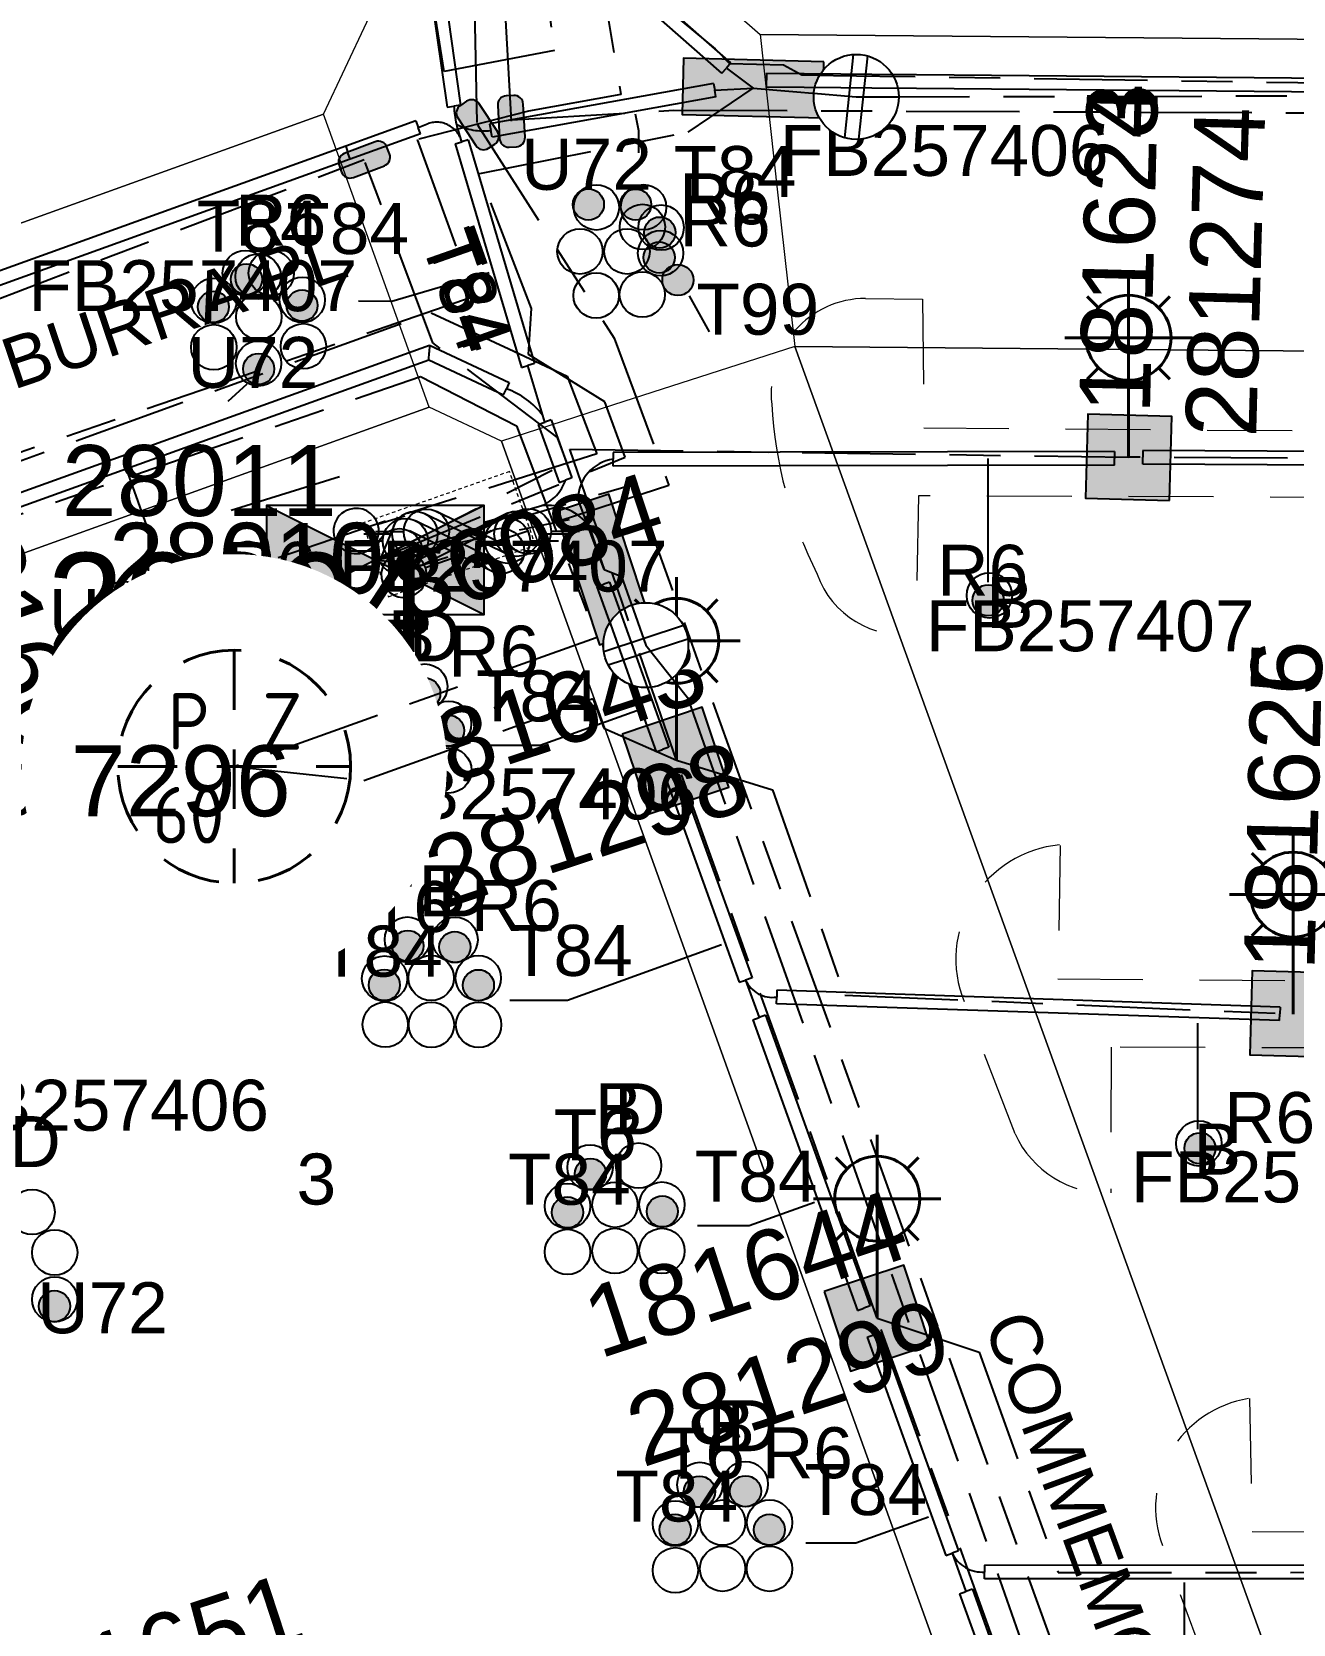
# Model space of a CAD drawing. Header units: metres. Extents: x 300268 to 302887, y 6172399 to 6173904.
# Drawn here: x 301301.6 to 301346.1, y 6173227.4 to 6173283.6 of the extents above; entities that cross this region are included whole.
import ezdxf
from ezdxf.enums import TextEntityAlignment as Align

# ---------------------------------------------------------------- set-up
doc = ezdxf.new("R2010")
doc.units = ezdxf.units.M
for name, pattern in [('Cable Exist UG', [8.2, 4, -1.2, 1.8, -1.2]), ('Dash', [5, 3, -2]), ('HIDDEN', [0.375, 0.25, -0.125]), ('HIDDEN2', [0.1875, 0.125, -0.0625])]:
    doc.linetypes.add(name, pattern=pattern)
doc.layers.get('0').update_dxf_attribs({"color": 6})
for name, color, linetype, lineweight in [('Cadastre Buildings_SP_EXT', 9, 'Continuous', 5), ('Cadastre Developer_SP_EXT', 9, 'Continuous', 5), ('Cadastre Land Parcels_SP_EXT', 9, 'Continuous', 5), ('Cadastre Other Property_SP_EXT', 9, 'HIDDEN', 5), ('Cadastre Roads_SP_EXT', 9, 'Continuous', 5)]:
    doc.layers.add(name, color=color, linetype=linetype, lineweight=lineweight)
for name, color, linetype in [('Duct_SP_EXT', 7, 'Continuous'), ('Equip_HV_EXT', 7, 'Continuous'), ('Equip_LV_EXT', 7, 'Continuous'), ('Equip_SL_EXT', 7, 'Continuous'), ('Equip_SP_SL_EXT', 7, 'Continuous'), ('Mains_HV_EXT', 7, 'Continuous'), ('Mains_LV_EXT', 7, 'Continuous'), ('Mains_SL_EXT', 7, 'Continuous'), ('Sub_SP_EXT', 7, 'Continuous'), ('SupportsUG_SP_LV_EXT', 7, 'Continuous'), ('SupportsUG_SP_LV_SL_EXT', 7, 'Continuous'), ('Trench_SP_EXT', 7, 'Continuous')]:
    doc.layers.add(name, color=color, linetype=linetype)
doc.styles.add('COLUMN_LABEL', font='arial.ttf')
doc.styles.add('iecARIAL', font='arial.ttf', dxfattribs={"height": 2})
doc.styles.add('IESYMBOL1', font='isocp.shx')
doc.styles.add('POLE_LABEL', font='arial.ttf')
doc.styles.add('SLCP_LABEL', font='arial.ttf', dxfattribs={"height": 3.5})
doc.styles.get("Standard").update_dxf_attribs({"font": 'arial.ttf'})
doc.styles.add('SWITCH_LABEL', font='arial.ttf', dxfattribs={"height": 2.5})

# ---------------------------------------------------------------- blocks, each defined once
blk = doc.blocks.new('SUB_PADMOUNT_EXT')
for points in [[(0, 0), (-3.84, 1.92), (-3.84, -1.92)], [(0, 0), (3.84, 1.92), (3.84, -1.92)]]:
    blk.add_hatch(color=256).paths.add_polyline_path(points)
for p, q in [((3.84, 1.92), (-3.84, -1.92)), ((-3.84, 1.92), (3.84, -1.92))]:
    blk.add_line(p, q)
blk.add_lwpolyline([(-3.84, -1.92), (3.84, -1.92), (3.84, 1.92), (-3.84, 1.92)], close=True)
for tag, height, flags, p in [('ASSET_NUM', 3.5, 8, (2, 2)), ('STREET_CODE', 0.2, 9, (1.5, 0)), ('OPERATING_VOLTAGE', 0.2, 9, (1.5, -0.6)), ('CONSTRUCTED_VOLTAGE', 0.2, 9, (1.5, -0.2)), ('NO_PHASES', 0.2, 9, (1.5, -0.4)), ('ORIENTATION', 0.2, 9, (1.5, -0.8)), ('OWNED_BY', 0.2, 9, (1.5, -1)), ('OPERATED_BY', 0.2, 9, (1.5, -1.2)), ('SECONDARY_VOLTAGE', 0.2, 9, (1.5, -1.6)), ('MAINTAINED_BY', 0.2, 9, (1.5, -1.4)), ('STATE', 0.2, 9, (1.5, -1.8)), ('SUBSTATION_TYPE', 0.2, 9, (1.5, -2.2)), ('PARENT', 0.2, 9, (1.5, -2)), ('USAGE', 0.2, 9, (1.5, -2.4)), ('LEGEND', 0.2, 9, (1.5, -2.6)), ('LOCATION', 0.2, 9, (1.5, -2.8)), ('STREETNAME', 0.2, 9, (1.5, -3)), ('SUBURB', 0.2, 9, (1.5, -3.2)), ('NOTES', 0.2, 9, (1.5, -3.4)), ('Z', 0.2, 1, (1.5, -3.6))]:
    blk.add_attdef(tag, text='', height=height, dxfattribs=dict(flags=flags)).set_placement(p, align=Align.MIDDLE_LEFT)
blk = doc.blocks.new('COLUMN_EXT')
blk.add_hatch(color=256).paths.add_polyline_path([(-1.485, 1.485), (-1.485, -1.485), (1.485, -1.485), (1.485, 1.485)])
blk.add_lwpolyline([(-1.485, -1.485), (1.485, -1.485), (1.485, 1.485), (-1.485, 1.485)], close=True)
for tag, height, style, flags, p in [('ASSET_NUM', 2.5, 'COLUMN_LABEL', 8, (2, 2)), ('STRUCTURE_PLANT_NUMBER', 0.2, 'POLE_LABEL', 9, (1.813, 0.031)), ('STREET_CODE', 0.2, 'COLUMN_LABEL', 9, (1.813, -0.2))]:
    blk.add_attdef(tag, text='', height=height, dxfattribs=dict(style=style, flags=flags)).set_placement(p, align=Align.MIDDLE_LEFT)
at = {"flags": 9}
for tag, p in [('OWNED_BY', (1.813, -0.6)), ('COLUMN_TYPE', (1.813, -0.4)), ('STATE', (1.813, -0.8)), ('USAGE', (1.813, -1)), ('LEGEND', (1.813, -1.2)), ('STREETNAME', (1.813, -1.6)), ('LOCATION', (1.813, -1.4)), ('SUBURB', (1.813, -1.8)), ('NOTES', (1.813, -2))]:
    blk.add_attdef(tag, text='', height=0.2, dxfattribs=at).set_placement(p, align=Align.MIDDLE_LEFT)
at = {"flags": 1}
blk.add_attdef('Z', (1.813, -2.351), '', height=0.2, dxfattribs=at)
blk = doc.blocks.new('PILLAR_EXT')
blk.add_hatch(color=256).paths.add_polyline_path([(-2.475, 0.99), (-2.475, -0.99), (2.475, -0.99), (2.475, 0.99)])
blk.add_lwpolyline([(-2.475, -0.99), (2.475, -0.99), (2.475, 0.99), (-2.475, 0.99)], close=True)
at = {"style": 'iecARIAL', "flags": 8}
blk.add_attdef('ASSET_NUM', (1.5, 3.5), '', height=2.5, dxfattribs=at)
for tag, p, flags in [('OWNED_BY', (0, -0.2), 9), ('STATE', (0, -0.4), 9), ('SUPPORT_TYPE', (0, -0.6), 9), ('USAGE', (0, -0.8), 9), ('LEGEND', (0, -1), 9), ('LOCATION', (0, -1.2), 9), ('STREETNAME', (0, -1.8), 9), ('NOTES', (0, -1.4), 9), ('PARENT', (0, -1.6), 9), ('SUBURB', (0, -2), 1)]:
    blk.add_attdef(tag, p, '', height=0.2, dxfattribs=dict(flags=flags))
blk = doc.blocks.new('DUCT_EXT')
blk.add_circle((0, 0.8), 0.8)
at = {"flags": 1}
blk.add_attdef('Z', (0, 0), '', height=0.2, dxfattribs=at)
at = {"flags": 9}
for tag, p in [('DUCT_CODE', (0, 0)), ('XSECT_TYPE', (0, -0.2)), ('STATE', (0, -0.6)), ('FB_REFERENCE', (0, -0.4)), ('NOTES', (0, -0.8))]:
    blk.add_attdef(tag, text='', height=0.2, dxfattribs=at).set_placement(p, align=Align.MIDDLE_LEFT)
blk = doc.blocks.new('SL_LANTERN_EXT')
at = {"lineweight": 40}
for p, q in [((0, 1.968), (0, 6.468)), ((-1.459, 5.676), (-1.061, 5.278)), ((1.458, 5.676), (1.06, 5.278)), ((-2.25, 4.218), (2.25, 4.218)), ((-1.459, 2.759), (-1.061, 3.157)), ((1.458, 2.759), (1.06, 3.157)), ((0, 0), (0, 2.721))]:
    blk.add_line(p, q, dxfattribs=at)
blk.add_circle((0, 4.218), 1.5, dxfattribs=at)
at = {"style": 'iecARIAL', "flags": 8}
blk.add_attdef('ASSET_NUM', (1.5, 1.5), '', height=2.5, dxfattribs=at)
for tag, p, height, flags in [('CONSTRUCTED_VOLTAGE', (0.981, -0.653), 0.2, 9), ('CONTROL_TYPE', (0.981, -0.853), 0.2, 9), ('LANTERN_PURPOSE', (0.981, -1.053), 0.2, 9), ('LANTERN_TYPE', (0.981, -1.253), 0.2, 9), ('LNUMBER', (2.181, -3.253), 2.5, 8), ('OPERATING_VOLTAGE', (0.981, -1.653), 0.2, 9), ('ORIENTATION', (0.981, -1.853), 0.2, 9), ('NO_PHASES', (0.981, -1.453), 0.2, 9), ('OWNED_BY', (0.981, -2.053), 0.2, 9), ('STATE', (0.981, -2.253), 0.2, 9), ('CEXIST', (0.981, -2.653), 0.2, 9), ('CNEW', (0.981, -2.853), 0.2, 9), ('USAGE', (0.981, -2.453), 0.2, 9), ('CNUMBER', (0.981, -3.053), 0.2, 9), ('CREMOVE', (0.981, -3.253), 0.2, 9), ('CREPLACE', (0.981, -3.453), 0.2, 9), ('LKINGHEIGHT', (0.981, -3.653), 0.2, 9), ('LBRACKET', (0.981, -3.853), 0.2, 9), ('LBRACKETVOCAB', (0.981, -4.053), 0.2, 9), ('LCATEGORY', (0.981, -4.253), 0.2, 9), ('LCHARGE1', (0.981, -4.453), 0.2, 9), ('LCHARGE1PERCENT', (0.981, -4.653), 0.2, 9), ('LCHARGE2', (0.981, -4.853), 0.2, 9), ('LCHARGE2PERCENT', (0.981, -5.053), 0.2, 9), ('LCHARGE3', (0.981, -5.253), 0.2, 9), ('LCHARGE3PERCENT', (0.981, -5.453), 0.2, 9), ('LEXIST', (0.981, -5.653), 0.2, 9), ('LLAMP', (0.981, -5.853), 0.2, 9), ('LLAMPVOCAB', (0.981, -6.053), 0.2, 9), ('LMAST', (0.981, -6.253), 0.2, 9), ('LMASTVOCAB', (0.981, -6.453), 0.2, 9), ('LNEW', (0.981, -6.653), 0.2, 9), ('LANTNUMBER', (0.981, -6.853), 0.2, 9), ('LOUTREACH', (0.981, -7.253), 0.2, 9), ('LOUTREACHVOCAB', (0.981, -7.453), 0.2, 9), ('LRATECODE', (0.981, -7.653), 0.2, 9), ('LREMOVE', (0.981, -7.853), 0.2, 9), ('LREPLACE', (0.981, -8.053), 0.2, 9), ('LTYPE', (0.981, -8.253), 0.2, 9), ('LTYPEVOCAB', (0.981, -8.453), 0.2, 9), ('LEGEND', (0.981, -8.653), 0.2, 9), ('LOCATION', (0.981, -8.853), 0.2, 9), ('NOTES', (0.981, -9.053), 0.2, 9), ('STREETNAME', (0.981, -9.253), 0.2, 9), ('SUBURB', (0.981, -9.453), 0.2, 1)]:
    blk.add_attdef(tag, p, '', height=height, dxfattribs=dict(flags=flags))
blk = doc.blocks.new('HV_STJ_EXT')
h = blk.add_hatch(color=256)
edge = h.paths.add_edge_path()
edge.add_ellipse((-0.586, 0.131), major_axis=(0.226, 0.226), ratio=1, start_angle=45, end_angle=135)
edge.add_line((-0.906, 0.131), (-0.906, -0.131))
edge.add_ellipse((-0.586, -0.131), major_axis=(0.226, 0.226), ratio=1, start_angle=135, end_angle=225)
edge.add_line((-0.586, -0.451), (0.586, -0.451))
edge.add_ellipse((0.586, -0.131), major_axis=(-0.226, 0.226), ratio=1, start_angle=135, end_angle=225)
edge.add_line((0.906, -0.131), (0.906, 0.131))
edge.add_ellipse((0.586, 0.131), major_axis=(-0.226, 0.226), ratio=1, start_angle=225, end_angle=315)
edge.add_line((0.586, 0.451), (-0.586, 0.451))
blk.add_lwpolyline([(-0.906, 0.131), (-0.906, -0.131, 0.414214), (-0.586, -0.451), (0.586, -0.451, 0.414214), (0.906, -0.131), (0.906, 0.131, 0.414214), (0.586, 0.451), (-0.586, 0.451, 0.414214)], format="xyb", close=True)
for tag, flags, p in [('ORIENTATION', 9, (1.5, 0)), ('USAGE', 9, (1.5, -0.2)), ('LEGEND', 9, (1.5, -0.4)), ('NOTES', 9, (1.5, -0.6)), ('Z', 1, (1.5, -0.8))]:
    blk.add_attdef(tag, text='', height=0.2, dxfattribs=dict(flags=flags)).set_placement(p, align=Align.MIDDLE_LEFT)
blk = doc.blocks.new('LV_STJ_EXT')
h = blk.add_hatch(color=256)
edge = h.paths.add_edge_path()
edge.add_ellipse((-0.586, 0.131), major_axis=(0.226, 0.226), ratio=1, start_angle=45, end_angle=135)
edge.add_line((-0.906, 0.131), (-0.906, -0.131))
edge.add_ellipse((-0.586, -0.131), major_axis=(0.226, 0.226), ratio=1, start_angle=135, end_angle=225)
edge.add_line((-0.586, -0.451), (0.586, -0.451))
edge.add_ellipse((0.586, -0.131), major_axis=(-0.226, 0.226), ratio=1, start_angle=135, end_angle=225)
edge.add_line((0.906, -0.131), (0.906, 0.131))
edge.add_ellipse((0.586, 0.131), major_axis=(-0.226, 0.226), ratio=1, start_angle=225, end_angle=315)
edge.add_line((0.586, 0.451), (-0.586, 0.451))
blk.add_lwpolyline([(-0.906, 0.131), (-0.906, -0.131, 0.414214), (-0.586, -0.451), (0.586, -0.451, 0.414214), (0.906, -0.131), (0.906, 0.131, 0.414214), (0.586, 0.451), (-0.586, 0.451, 0.414214)], format="xyb", close=True)
at = {"flags": 1}
blk.add_attdef('Z', (0, 0), '', height=0.2, dxfattribs=at)
at = {"flags": 9}
for tag, p in [('ORIENTATION', (0, 0)), ('USAGE', (0, -0.2)), ('LEGEND', (0, -0.4)), ('NOTES', (0, -0.6))]:
    blk.add_attdef(tag, text='', height=0.2, dxfattribs=at).set_placement(p, align=Align.MIDDLE_LEFT)
blk = doc.blocks.new('LV_UG_LINKS_CLOSED_EXT')
blk.add_wipeout([(-1.056, 1.057), (-1.18, 0.916), (-1.286, 0.761), (-1.371, 0.594), (-1.435, 0.417), (-1.476, 0.234), (-1.493, 0.047), (-1.487, -0.14), (-1.458, -0.326), (-1.406, -0.506), (-1.331, -0.678), (-1.236, -0.839), (-1.121, -0.988), (-0.988, -1.12), (-0.84, -1.235), (-0.679, -1.331), (-0.506, -1.406), (-0.326, -1.458), (-0.141, -1.487), (0.047, -1.493), (0.233, -1.476), (0.416, -1.435), (0.593, -1.371), (0.76, -1.286), (0.915, -1.181), (1.056, -1.057), (1.18, -0.916), (1.286, -0.761), (1.371, -0.594), (1.435, -0.417), (1.476, -0.234), (1.493, -0.047), (1.487, 0.14), (1.458, 0.326), (1.406, 0.506), (1.331, 0.678), (1.236, 0.839), (1.121, 0.988), (0.988, 1.12), (0.84, 1.235), (0.679, 1.331), (0.506, 1.406), (0.326, 1.458), (0.141, 1.487), (-0.047, 1.493), (-0.233, 1.476), (-0.416, 1.435), (-0.593, 1.371), (-0.76, 1.286), (-0.915, 1.181)])
for p, q in [((-0.25, -1.479), (-0.25, 1.479)), ((0.25, -1.479), (0.25, 1.479))]:
    blk.add_line(p, q)
blk.add_circle((0, 0), 1.5)
at = {"flags": 9}
for tag, p in [('ACTUAL_STATUS', (0, 0)), ('OPERATING_VOLTAGE', (0, -0.6)), ('CONSTRUCTED_VOLTAGE', (0, -0.2)), ('NO_PHASES', (0, -0.4)), ('ORIENTATION', (0, -0.8)), ('STATE', (0, -1)), ('SWITCH_TYPE', (0, -1.2)), ('USAGE', (0, -1.4)), ('NOTES', (0, -1.6))]:
    blk.add_attdef(tag, text='', height=0.2, dxfattribs=at).set_placement(p, align=Align.MIDDLE_LEFT)
at = {"flags": 1}
blk.add_attdef('Z', (0, 0), '', height=0.2, dxfattribs=at)
blk = doc.blocks.new('LV_UG_DFUSE_CLOSED_EXT')
for points in [[(5.04, 0.726), (2.156, -0.717)], [(5.049, -0.707), (2.156, 0.717)], [(1, 0), (0, 0)], [(6.2, 0.013), (7.2, 0.013)]]:
    blk.add_lwpolyline(points)
for centre in [(1.8, 0), (5.4, 0.011)]:
    blk.add_circle(centre, 0.8)
at = {"flags": 9}
for tag, p in [('ACTUAL_STATUS', (0, 0)), ('OPERATING_VOLTAGE', (0, -0.6)), ('CONSTRUCTED_VOLTAGE', (0, -0.2)), ('NO_PHASES', (0, -0.4)), ('ORIENTATION', (0, -0.8)), ('STATE', (0, -1)), ('SWITCH_TYPE', (0, -1.2)), ('USAGE', (0, -1.4)), ('NOTES', (0, -1.6))]:
    blk.add_attdef(tag, text='', height=0.2, dxfattribs=at).set_placement(p, align=Align.MIDDLE_LEFT)
at = {"flags": 1}
blk.add_attdef('Z', (0, 0), '', height=0.2, dxfattribs=at)
blk = doc.blocks.new('SWG_HOLEC_SU_EXT')
blk.add_line((1.8, -2), (5.8, -2))
for points in [[(1.8, -0.8, 1), (1.8, 0.8, 1)], [(5.8, -0.8, 1), (5.8, 0.8, 1)]]:
    blk.add_lwpolyline(points, format="xyb", close=True)
for points in [[(1, 0), (0, 0)], [(6.6, 0), (7.6, 0)]]:
    blk.add_lwpolyline(points)
at = {"style": 'SWITCH_LABEL', "flags": 8}
blk.add_attdef('ASSET_NUM', text='', height=2.5, rotation=179.9544, dxfattribs=at).set_placement((-2.4, 0), align=Align.MIDDLE_LEFT)
at = {"flags": 1}
blk.add_attdef('Z', (0, 0), '', height=0.2, dxfattribs=at)
at = {"flags": 9}
for tag, p in [('ACTUAL_STATUS', (0, -0.4)), ('CONSTRUCTED_VOLTAGE', (0, -0.6)), ('OPERATING_VOLTAGE', (0, -1)), ('ORIENTATION', (0, -1.2)), ('NO_PHASES', (0, -0.8)), ('OWNED_BY', (0, -1.4)), ('PARENT', (0, -1.6)), ('STATE', (0, -1.8)), ('SWITCH_TYPE', (0, -2)), ('USAGE', (0, -2.2)), ('STREETNAME', (0, -2.6)), ('SUBURB', (0, -2.8)), ('LOCATION', (0, -2.4)), ('NOTES', (0, -3))]:
    blk.add_attdef(tag, text='', height=0.2, dxfattribs=at).set_placement(p, align=Align.MIDDLE_LEFT)
at = {"style": 'SWITCH_LABEL', "flags": 9}
blk.add_attdef('STREET_CODE', text='', height=0.2, dxfattribs=at).set_placement((0, -0.2), align=Align.MIDDLE_LEFT)
blk = doc.blocks.new('CABLE_LARGE_EXT')
h = blk.add_hatch(color=256)
edge = h.paths.add_edge_path()
edge.add_arc((0, 0.55), 0.55, 0, 360)
blk.add_circle((0, 0.55), 0.55)
at = {"flags": 1}
blk.add_attdef('Z', (0, 0), '', height=0.2, dxfattribs=at)
at = {"flags": 9}
for tag, p in [('COND_CODE', (0, 0)), ('XSECT_SIZE', (0, -0.6)), ('STATE', (0, -0.4)), ('FB_REFERENCE', (0, -0.2)), ('NOTES', (0, -0.8))]:
    blk.add_attdef(tag, text='', height=0.2, dxfattribs=at).set_placement(p, align=Align.MIDDLE_LEFT)
blk = doc.blocks.new('SLCP_ZELL_EXT')
blk.add_wipeout([(-0.236, 7.5), (-0.706, 7.47), (-1.174, 7.411), (-1.637, 7.323), (-2.093, 7.206), (-2.542, 7.06), (-2.98, 6.887), (-3.407, 6.686), (-3.82, 6.459), (-4.218, 6.206), (-4.599, 5.929), (-4.962, 5.629), (-5.306, 5.306), (-5.629, 4.962), (-5.929, 4.599), (-6.206, 4.218), (-6.459, 3.82), (-6.686, 3.407), (-6.887, 2.98), (-7.06, 2.542), (-7.206, 2.093), (-7.323, 1.637), (-7.411, 1.174), (-7.47, 0.706), (-7.5, 0.236), (-7.5, -0.236), (-7.47, -0.706), (-7.411, -1.174), (-7.323, -1.637), (-7.206, -2.093), (-7.06, -2.542), (-6.887, -2.98), (-6.686, -3.407), (-6.459, -3.82), (-6.206, -4.218), (-5.929, -4.599), (-5.629, -4.962), (-5.306, -5.306), (-4.962, -5.629), (-4.599, -5.929), (-4.218, -6.206), (-3.82, -6.459), (-3.407, -6.686), (-2.98, -6.887), (-2.542, -7.06), (-2.093, -7.206), (-1.637, -7.323), (-1.174, -7.411), (-0.706, -7.47), (-0.236, -7.5), (0.236, -7.5), (0.706, -7.47), (1.174, -7.411), (1.637, -7.323), (2.093, -7.206), (2.542, -7.06), (2.98, -6.887), (3.407, -6.686), (3.82, -6.459), (4.218, -6.206), (4.599, -5.929), (4.962, -5.629), (5.306, -5.306), (5.629, -4.962), (5.929, -4.599), (6.206, -4.218), (6.459, -3.82), (6.686, -3.407), (6.887, -2.98), (7.06, -2.542), (7.206, -2.093), (7.323, -1.637), (7.411, -1.174), (7.47, -0.706), (7.5, -0.236), (7.5, 0.236), (7.47, 0.706), (7.411, 1.174), (7.323, 1.637), (7.206, 2.093), (7.06, 2.542), (6.887, 2.98), (6.686, 3.407), (6.459, 3.82), (6.206, 4.218), (5.929, 4.599), (5.629, 4.962), (5.306, 5.306), (4.962, 5.629), (4.599, 5.929), (4.218, 6.206), (3.82, 6.459), (3.407, 6.686), (2.98, 6.887), (2.542, 7.06), (2.093, 7.206), (1.637, 7.323), (1.174, 7.411), (0.706, 7.47), (0.236, 7.5)])
at = {"linetype": 'Dash', "lineweight": 40, "ltscale": 0.7}
for p, q in [((0, 4.109), (0, -4.109)), ((-4.109, 0), (4.109, 0))]:
    blk.add_line(p, q, dxfattribs=at)
blk.add_circle((0, 0), 4.109, dxfattribs=at)
at = {"lineweight": 40, "style": 'IESYMBOL1'}
for s, p in [('P', (-1.604, 0)), ('Z', (1.702, 0)), ('60', (-1.612, -3.312))]:
    blk.add_text(s, height=2, dxfattribs=at).set_placement(p, align=Align.BOTTOM_CENTER)
at = {"style": 'SLCP_LABEL'}
for tag, height, flags, p in [('ASSET_NUM', 2.5, 8, (2, 2)), ('STREET_CODE', 0.2, 9, (0, -0.2))]:
    blk.add_attdef(tag, text='', height=height, dxfattribs=dict(at, flags=flags)).set_placement(p, align=Align.MIDDLE_LEFT)
at = {"flags": 1}
blk.add_attdef('Z', (0, 0), '', height=0.2, dxfattribs=at)
at = {"flags": 9}
for tag, p in [('CONSTRUCTED_VOLTAGE', (0, -0.4)), ('CONTROL_TYPE', (0, -0.6)), ('OPERATING_VOLTAGE', (0, -1)), ('ORIENTATION', (0, -1.2)), ('NO_PHASES', (0, -0.8)), ('OWNED_BY', (0, -1.4)), ('USAGE', (0, -1.6)), ('STATE', (0, -2)), ('LOCATION', (0, -1.8)), ('NOTES', (0, -2.2))]:
    blk.add_attdef(tag, text='', height=0.2, dxfattribs=at).set_placement(p, align=Align.MIDDLE_LEFT)

msp = doc.modelspace()

# ---------------------------------------------------------------- linework, layer by layer
at = {"layer": 'Cadastre Buildings_SP_EXT', "linetype": 'Continuous'}
msp.add_lwpolyline([(301311.912, 6173280.678), (301314.204, 6173285.556), (301310.412, 6173312.291), (301308.202, 6173311.739), (301305.994, 6173311.179), (301303.788, 6173310.612), (301301.584, 6173310.037), (301299.382, 6173309.455), (301297.181, 6173308.865), (301294.982, 6173308.269), (301292.786, 6173307.665), (301290.592, 6173307.054), (301288.4, 6173306.435), (301286.21, 6173305.81), (301284.021, 6173305.176), (301281.835, 6173304.535), (301279.651, 6173303.888), (301277.47, 6173303.233), (301274.196, 6173296.284), (301282.475, 6173273.269), (301286.317, 6173271.46), (301311.912, 6173280.678)], close=True, dxfattribs=at)
at = {"layer": 'Cadastre Developer_SP_EXT', "linetype": 'Dash'}
for points in [[(301327.735, 6173270.439, -0.446428), (301331.038, 6173274.172)], [(301329.342, 6173264.439, -0.104037), (301327.735, 6173270.439)], [(301332.818, 6173262.351, -0.365172), (301329.342, 6173264.439)], [(301334.522, 6173249.346, -0.501614), (301337.889, 6173254.878)], [(301339.695, 6173242.591, -0.304685), (301336.32, 6173244.68)], [(301341.525, 6173230.141, -0.474954), (301344.563, 6173235.331)]]:
    msp.add_lwpolyline(points, format="xyb", dxfattribs=at)
for points in [[(301331.038, 6173274.172), (301333.056, 6173274.149)], [(301333.056, 6173274.149), (301333.103, 6173269.597), (301393.212, 6173269.166), (301393.457, 6173274.098)], [(301393.219, 6173262.148), (301393.325, 6173266.941), (301332.911, 6173267.206), (301332.818, 6173262.351)], [(301337.915, 6173254.853), (301337.835, 6173250.149), (301393.121, 6173249.76), (301393.214, 6173254.691)], [(301336.32, 6173244.68), (301334.522, 6173249.346)], [(301393.077, 6173242.365), (301393.03, 6173247.571), (301339.711, 6173247.735), (301339.695, 6173242.591)], [(301344.588, 6173235.332), (301344.686, 6173230.641), (301392.814, 6173230.302), (301393.084, 6173235.146)], [(301343.197, 6173225.588), (301341.525, 6173230.141)]]:
    msp.add_lwpolyline(points, dxfattribs=at)
at = {"layer": 'Cadastre Land Parcels_SP_EXT', "linetype": 'Continuous'}
for points in [[(301395.385, 6173284.597), (301395.63, 6173312.323), (301393.645, 6173314.061), (301325.172, 6173304.333), (301323.052, 6173301.503), (301325.37, 6173285.207), (301327.324, 6173283.487), (301393.67, 6173282.907), (301395.385, 6173284.597)], [(301341.976, 6173203.073), (301318.196, 6173269.13), (301315.64, 6173270.329), (301290.045, 6173261.121), (301288.238, 6173257.273), (301311.69, 6173192.166), (301341.976, 6173203.073)]]:
    msp.add_lwpolyline(points, close=True, dxfattribs=at)
at = {"layer": 'Cadastre Other Property_SP_EXT', "linetype": 'HIDDEN2'}
msp.add_lwpolyline([(301313.292, 6173266.233), (301314.205, 6173263.639), (301319.394, 6173265.465), (301318.481, 6173268.06), (301313.292, 6173266.233)], close=True, dxfattribs=at)
at = {"layer": 'Cadastre Roads_SP_EXT', "linetype": 'Continuous'}
for points in [[(301393.589, 6173277.402), (301393.67, 6173282.907), (301327.324, 6173283.487), (301327.941, 6173277.916), (301328.545, 6173272.479), (301393.509, 6173271.898), (301393.589, 6173277.402)], [(301315.64, 6173270.329), (301313.733, 6173275.623), (301311.912, 6173280.678), (301286.317, 6173271.46), (301288.139, 6173266.407), (301290.045, 6173261.121), (301315.64, 6173270.329)], [(301347.864, 6173205.483), (301352.134, 6173207.231), (301328.545, 6173272.479), (301322.514, 6173270.527), (301318.196, 6173269.13), (301341.976, 6173203.073), (301347.864, 6173205.483)], [(301393.509, 6173271.898), (301328.545, 6173272.479), (301352.134, 6173207.231), (301392.128, 6173207.234), (301393.509, 6173271.898)]]:
    msp.add_lwpolyline(points, close=True, dxfattribs=at)
at = {"layer": 'Duct_SP_EXT'}
for p, q in [((301315.574, 6173285.871), (301316.278, 6173280.92)), ((301316.05, 6173285.938), (301316.753, 6173280.988)), ((301325.978, 6173282.125), (301323.472, 6173284.32)), ((301326.294, 6173282.486), (301323.922, 6173284.563)), ((301326.294, 6173282.486), (301326.136, 6173282.305)), ((301325.978, 6173282.125), (301326.136, 6173282.305)), ((301327.549, 6173281.641), (301327.551, 6173281.881)), ((301327.553, 6173282.121), (301327.551, 6173281.881)), ((301325.679, 6173281.762), (301317.777, 6173280.336)), ((301325.764, 6173281.29), (301317.863, 6173279.863)), ((301325.679, 6173281.762), (301325.722, 6173281.526)), ((301325.764, 6173281.29), (301325.722, 6173281.526)), ((301316.278, 6173280.92), (301316.516, 6173280.954)), ((301316.753, 6173280.988), (301316.516, 6173280.954)), ((301315.175, 6173280.435), (301312.698, 6173279.542)), ((301315.175, 6173280.435), (301315.256, 6173280.209)), ((301315.337, 6173279.983), (301315.256, 6173280.209)), ((301317.777, 6173280.336), (301317.82, 6173280.099)), ((301315.337, 6173279.983), (301312.86, 6173279.09)), ((301316.561, 6173279.631), (301316.792, 6173279.699)), ((301316.561, 6173279.631), (301318.9, 6173271.734)), ((301317.022, 6173279.767), (301316.792, 6173279.699)), ((301317.022, 6173279.767), (301319.36, 6173271.87)), ((301317.863, 6173279.863), (301317.82, 6173280.099)), ((301312.86, 6173279.09), (301286.141, 6173269.463)), ((301312.698, 6173279.542), (301286.165, 6173269.982)), ((301312.698, 6173279.542), (301312.779, 6173279.316)), ((301312.86, 6173279.09), (301312.779, 6173279.316)), ((301296.273, 6173265.541), (301315.659, 6173272.523)), ((301315.635, 6173272.004), (301315.647, 6173272.264)), ((301315.659, 6173272.523), (301315.647, 6173272.264)), ((301315.659, 6173272.523), (301318.473, 6173271.201)), ((301296.436, 6173265.09), (301315.635, 6173272.004)), ((301315.635, 6173272.004), (301318.268, 6173270.767)), ((301318.9, 6173271.734), (301319.13, 6173271.802)), ((301319.36, 6173271.87), (301319.13, 6173271.802)), ((301318.473, 6173271.201), (301318.37, 6173270.984)), ((301318.268, 6173270.767), (301318.37, 6173270.984)), ((301319.496, 6173269.717), (301319.721, 6173269.798)), ((301319.496, 6173269.717), (301320.231, 6173267.676)), ((301319.947, 6173269.879), (301319.721, 6173269.798)), ((301319.947, 6173269.879), (301320.682, 6173267.839)), ((301339.828, 6173268.763), (301322.134, 6173268.73)), ((301322.134, 6173268.73), (301322.134, 6173268.49)), ((301322.135, 6173268.25), (301322.134, 6173268.49)), ((301339.828, 6173268.763), (301339.829, 6173268.523)), ((301339.829, 6173268.283), (301339.829, 6173268.523)), ((301340.83, 6173268.321), (301340.832, 6173268.561)), ((301361.843, 6173268.205), (301340.83, 6173268.321)), ((301340.833, 6173268.801), (301340.832, 6173268.561)), ((301361.845, 6173268.685), (301340.833, 6173268.801)), ((301320.682, 6173267.839), (301320.456, 6173267.757)), ((301339.829, 6173268.283), (301322.135, 6173268.25)), ((301320.231, 6173267.676), (301320.456, 6173267.757)), ((301323.655, 6173258.168), (301323.881, 6173258.249)), ((301324.107, 6173258.331), (301323.881, 6173258.249)), ((301323.997, 6173257.219), (301324.223, 6173257.301)), ((301323.997, 6173257.219), (301326.587, 6173250.027)), ((301324.448, 6173257.382), (301324.223, 6173257.301)), ((301324.448, 6173257.382), (301327.039, 6173250.19)), ((301326.587, 6173250.027), (301326.813, 6173250.108)), ((301327.039, 6173250.19), (301326.813, 6173250.108)), ((301327.901, 6173249.266), (301327.909, 6173249.506)), ((301345.658, 6173248.673), (301327.901, 6173249.266)), ((301327.917, 6173249.746), (301327.909, 6173249.506)), ((301345.674, 6173249.153), (301327.917, 6173249.746)), ((301327.065, 6173248.702), (301327.29, 6173248.783)), ((301327.065, 6173248.702), (301330.759, 6173238.445)), ((301327.516, 6173248.864), (301327.29, 6173248.783)), ((301327.516, 6173248.864), (301331.21, 6173238.608)), ((301345.658, 6173248.673), (301345.666, 6173248.913)), ((301345.674, 6173249.153), (301345.666, 6173248.913)), ((301331.21, 6173238.608), (301330.985, 6173238.526)), ((301330.759, 6173238.445), (301330.985, 6173238.526)), ((301331.098, 6173237.503), (301331.324, 6173237.585)), ((301331.098, 6173237.503), (301333.875, 6173229.793)), ((301331.55, 6173237.666), (301331.324, 6173237.585)), ((301331.55, 6173237.666), (301334.327, 6173229.956)), ((301333.875, 6173229.793), (301334.101, 6173229.874)), ((301334.327, 6173229.956), (301334.101, 6173229.874)), ((301350.489, 6173229.443), (301335.246, 6173229.447)), ((301335.246, 6173229.447), (301335.246, 6173229.207)), ((301335.246, 6173228.967), (301335.246, 6173229.207)), ((301334.362, 6173228.441), (301334.588, 6173228.522)), ((301334.362, 6173228.441), (301337.803, 6173218.888)), ((301334.814, 6173228.603), (301334.588, 6173228.522)), ((301334.814, 6173228.603), (301338.254, 6173219.051)), ((301350.489, 6173228.963), (301335.246, 6173228.967))]:
    msp.add_line(p, q, dxfattribs=at)
for points in [[(301323.047, 6173279.31), (301323.047, 6173280.093), (301322.927, 6173280.673)], [(301313.152, 6173274.083), (301314.326, 6173274.071), (301317.762, 6173275.089)], [(301325.543, 6173272.987), (301324.836, 6173274.26)], [(301308.556, 6173270.548), (301309.226, 6173271.158)], [(301335.374, 6173264.151), (301335.374, 6173265.881), (301335.369, 6173268.515)], [(301305.741, 6173264.55), (301305.741, 6173265.979), (301305.005, 6173268.023)], [(301317.664, 6173258.398), (301319.566, 6173258.398), (301321.726, 6173259.175), (301322.974, 6173259.624)], [(301318.496, 6173249.402), (301320.53, 6173249.402), (301325.959, 6173251.358)], [(301318.496, 6173249.402), (301320.53, 6173249.402), (301325.959, 6173251.358)], [(301342.769, 6173244.844), (301342.769, 6173247.074), (301342.768, 6173248.584)], [(301325.118, 6173241.439), (301326.938, 6173241.439), (301329.245, 6173242.269)], [(301328.932, 6173230.238), (301330.7, 6173230.238), (301333.265, 6173231.161)], [(301342.305, 6173224.85), (301342.305, 6173226.995), (301342.305, 6173228.838)]]:
    msp.add_lwpolyline(points, dxfattribs=at)
at = {"layer": 'Mains_HV_EXT', "linetype": 'Cable Exist UG'}
for points in [[(301318.545, 6173280.424), (301318.305, 6173284.878), (301315.491, 6173305.604), (301309.64, 6173304.658), (301308.413, 6173303.092)], [(301317.333, 6173280.376), (301317.253, 6173284.687), (301314.717, 6173302.684), (301309.769, 6173301.884), (301308.54, 6173303.161)]]:
    msp.add_lwpolyline(points, dxfattribs=at)
at = {"layer": 'Mains_SL_EXT', "linetype": 'Cable Exist UG'}
for points in [[(301322.581, 6173293.053), (301319.017, 6173290.689), (301320.062, 6173282.929), (301316.172, 6173282.18), (301315.605, 6173285.743), (301312.141, 6173309.498), (301315.229, 6173309.897)], [(301362.33, 6173268.442), (301340.327, 6173268.564)], [(301324.367, 6173257.864), (301327.765, 6173256.823), (301330.309, 6173249.576), (301346.134, 6173248.905)], [(301331.455, 6173238.169), (301324.367, 6173257.864)], [(301331.455, 6173238.169), (301335.059, 6173236.973), (301337.846, 6173229.187), (301350.986, 6173229.203)], [(301338.525, 6173218.582), (301331.455, 6173238.169)]]:
    msp.add_lwpolyline(points, dxfattribs=at)
at = {"layer": 'Trench_SP_EXT', "linetype": 'Cable Exist UG'}
for points in [[(301326.136, 6173282.305), (301327.074, 6173281.598)], [(301325.722, 6173281.526), (301327.074, 6173281.598)], [(301319.721, 6173269.798), (301319.13, 6173271.802)], [(301326.813, 6173250.108), (301327.29, 6173248.783)], [(301334.101, 6173229.874), (301334.588, 6173228.522)]]:
    msp.add_lwpolyline(points, dxfattribs=at)
for points in [[(301316.516, 6173280.954, 0.074105), (301316.792, 6173279.699)], [(301315.256, 6173280.209), (301315.61, 6173280.345), (301315.61, 6173280.345, -0.437094), (301316.792, 6173279.699)], [(301316.607, 6173280.316, 0.150048), (301317.82, 6173280.099)], [(301318.37, 6173270.984, -0.146094), (301319.65, 6173270.039)], [(301321.82, 6173264.596), (301320.902, 6173267.076), (301320.902, 6173267.076, -0.377752), (301322.134, 6173268.49)], [(301317.596, 6173266.266), (301319.623, 6173266.855), (301319.623, 6173266.855, 0.217218), (301320.456, 6173267.757)], [(301319.623, 6173266.855, -0.239895), (301321.214, 6173266.235)], [(301326.813, 6173250.108, 0.335248), (301327.909, 6173249.506)], [(301334.101, 6173229.874, 0.304123), (301335.246, 6173229.207)]]:
    msp.add_lwpolyline(points, format="xyb", dxfattribs=at)

# ---------------------------------------------------------------- block references
at = {"layer": 'Duct_SP_EXT'}
for name, p in [('CABLE_LARGE_EXT', (301321.264, 6173276.939)), ('DUCT_EXT', (301321.545, 6173276.586)), ('CABLE_LARGE_EXT', (301322.933, 6173276.933)), ('DUCT_EXT', (301323.21, 6173276.59)), ('DUCT_EXT', (301323.171, 6173275.893)), ('DUCT_EXT', (301323.83, 6173275.873)), ('CABLE_LARGE_EXT', (301323.783, 6173275.945)), ('DUCT_EXT', (301320.964, 6173275.029)), ('DUCT_EXT', (301322.626, 6173275.029)), ('DUCT_EXT', (301323.811, 6173274.968)), ('DUCT_EXT', (301309.156, 6173274.266)), ('DUCT_EXT', (301309.611, 6173274.143)), ('DUCT_EXT', (301310.071, 6173274.267)), ('CABLE_LARGE_EXT', (301323.761, 6173275.065)), ('CABLE_LARGE_EXT', (301309.196, 6173274.296)), ('DUCT_EXT', (301321.538, 6173273.473)), ('DUCT_EXT', (301323.165, 6173273.509)), ('CABLE_LARGE_EXT', (301324.423, 6173274.27)), ('DUCT_EXT', (301308.044, 6173273.288)), ('DUCT_EXT', (301311.167, 6173273.32)), ('CABLE_LARGE_EXT', (301308.029, 6173273.324)), ('DUCT_EXT', (301309.633, 6173272.721)), ('CABLE_LARGE_EXT', (301311.158, 6173273.373)), ('DUCT_EXT', (301308.044, 6173271.645)), ('DUCT_EXT', (301311.204, 6173271.68)), ('DUCT_EXT', (301309.624, 6173271.078)), ('CABLE_LARGE_EXT', (301309.627, 6173271.131)), ('DUCT_EXT', (301307.805, 6173262.972)), ('DUCT_EXT', (301335.413, 6173262.885)), ('DUCT_EXT', (301304.84, 6173262.576)), ('DUCT_EXT', (301306.517, 6173262.579)), ('CABLE_LARGE_EXT', (301307.776, 6173263.028)), ('CABLE_LARGE_EXT', (301335.374, 6173262.962)), ('DUCT_EXT', (301307.805, 6173261.295)), ('CABLE_LARGE_EXT', (301304.546, 6173261.23)), ('DUCT_EXT', (301304.84, 6173260.92)), ('DUCT_EXT', (301306.514, 6173260.92)), ('CABLE_LARGE_EXT', (301307.746, 6173261.356)), ('DUCT_EXT', (301313.818, 6173259.725)), ('DUCT_EXT', (301315.49, 6173259.665)), ('CABLE_LARGE_EXT', (301313.81, 6173259.683)), ('CABLE_LARGE_EXT', (301315.488, 6173259.675)), ('DUCT_EXT', (301313.034, 6173258.309)), ('DUCT_EXT', (301314.661, 6173258.351)), ('DUCT_EXT', (301316.328, 6173258.351)), ('CABLE_LARGE_EXT', (301313.046, 6173258.332)), ('CABLE_LARGE_EXT', (301316.325, 6173258.362)), ('DUCT_EXT', (301313.063, 6173256.606)), ('DUCT_EXT', (301314.673, 6173256.709)), ('DUCT_EXT', (301316.338, 6173256.709)), ('DUCT_EXT', (301314.876, 6173250.736)), ('DUCT_EXT', (301316.56, 6173250.73)), ('CABLE_LARGE_EXT', (301314.892, 6173250.761)), ('CABLE_LARGE_EXT', (301316.55, 6173250.721)), ('DUCT_EXT', (301314.071, 6173249.36)), ('DUCT_EXT', (301315.714, 6173249.382)), ('DUCT_EXT', (301317.378, 6173249.378)), ('CABLE_LARGE_EXT', (301314.063, 6173249.382)), ('CABLE_LARGE_EXT', (301317.382, 6173249.373)), ('DUCT_EXT', (301314.097, 6173247.734)), ('DUCT_EXT', (301315.724, 6173247.725)), ('DUCT_EXT', (301317.391, 6173247.725)), ('DUCT_EXT', (301342.807, 6173243.54)), ('CABLE_LARGE_EXT', (301342.845, 6173243.616)), ('DUCT_EXT', (301321.322, 6173242.689)), ('DUCT_EXT', (301323.036, 6173242.756)), ('CABLE_LARGE_EXT', (301321.336, 6173242.712)), ('DUCT_EXT', (301301.633, 6173241.118)), ('DUCT_EXT', (301320.526, 6173241.328)), ('DUCT_EXT', (301322.2, 6173241.376)), ('DUCT_EXT', (301323.859, 6173241.378)), ('CABLE_LARGE_EXT', (301323.871, 6173241.389)), ('CABLE_LARGE_EXT', (301320.529, 6173241.355)), ('DUCT_EXT', (301322.2, 6173239.743)), ('DUCT_EXT', (301323.858, 6173239.743)), ('DUCT_EXT', (301302.43, 6173239.688)), ('DUCT_EXT', (301320.526, 6173239.708)), ('DUCT_EXT', (301302.43, 6173238.034)), ('CABLE_LARGE_EXT', (301302.421, 6173238.043)), ('DUCT_EXT', (301325.198, 6173231.484)), ('DUCT_EXT', (301326.798, 6173231.512)), ('CABLE_LARGE_EXT', (301325.182, 6173231.495)), ('CABLE_LARGE_EXT', (301326.809, 6173231.509)), ('DUCT_EXT', (301324.335, 6173230.121)), ('CABLE_LARGE_EXT', (301324.323, 6173230.151)), ('DUCT_EXT', (301325.998, 6173230.153)), ('DUCT_EXT', (301327.658, 6173230.158)), ('CABLE_LARGE_EXT', (301327.651, 6173230.151)), ('DUCT_EXT', (301325.998, 6173228.525)), ('DUCT_EXT', (301327.654, 6173228.525)), ('DUCT_EXT', (301324.335, 6173228.471))]:
    msp.add_blockref(name, p, dxfattribs=at)
at = {"layer": 'Equip_HV_EXT'}
for p, rotation in [((301317.352, 6173280.301), 303.2404895139506), ((301318.545, 6173280.424), 93.08224781105855)]:
    msp.add_blockref('HV_STJ_EXT', p, dxfattribs=dict(at, rotation=rotation))
ref = msp.add_blockref('SWG_HOLEC_SU_EXT', (301314.787, 6173266.491), dxfattribs=dict(at, rotation=197.1866284085598))
ref.add_attrib('ASSET_NUM', '28011', dxfattribs={"layer": '0', "height": 2.5, "style": 'SWITCH_LABEL'}).set_placement((301312.388, 6173267.741), align=Align.MIDDLE_RIGHT)
ref = msp.add_blockref('SWG_HOLEC_SU_EXT', (301316.456, 6173264.998), dxfattribs=dict(at, rotation=198.9390042660247))
ref.add_attrib('ASSET_NUM', '28010', dxfattribs={"layer": '0', "height": 2.5, "style": 'SWITCH_LABEL'}).set_placement((301314.057, 6173266.248), align=Align.TOP_RIGHT)
at = {"layer": 'Equip_LV_EXT', "rotation": 200.8436108520901}
msp.add_blockref('LV_STJ_EXT', (301313.356, 6173279.07), dxfattribs=at)
at = {"layer": 'Equip_LV_EXT'}
for p in [(301313.341, 6173265.85), (301313.748, 6173265.936), (301313.005, 6173265.605), (301312.797, 6173265.245)]:
    msp.add_blockref('LV_UG_DFUSE_CLOSED_EXT', p, dxfattribs=at)
at = {"layer": 'Equip_SP_SL_EXT'}
ref = msp.add_blockref('SL_LANTERN_EXT', (301340.327, 6173268.564), dxfattribs=at)
ref.add_attrib('ASSET_NUM', '181624', dxfattribs={"layer": '0', "height": 2.5, "rotation": 88.5834, "style": 'iecARIAL'}).set_placement((301341.827, 6173270.064), align=Align.BOTTOM_LEFT)
ref = msp.add_blockref('SL_LANTERN_EXT', (301340.327, 6173268.564), dxfattribs=at)
ref.add_attrib('ASSET_NUM', '181623', dxfattribs={"layer": '0', "height": 2.5, "rotation": 88.5834, "style": 'iecARIAL'}).set_placement((301341.827, 6173270.064), align=Align.BOTTOM_LEFT)
ref = msp.add_blockref('SL_LANTERN_EXT', (301295.796, 6173265.404), dxfattribs=at)
ref.add_attrib('ASSET_NUM', '181600', dxfattribs={"layer": '0', "height": 2.5, "rotation": 289.31, "style": 'iecARIAL'}).set_placement((301297.296, 6173266.904), align=Align.BOTTOM_LEFT)
ref = msp.add_blockref('SL_LANTERN_EXT', (301324.367, 6173257.864), dxfattribs=at)
ref.add_attrib('ASSET_NUM', '181643', dxfattribs={"layer": '0', "height": 2.5, "rotation": 18.2648, "style": 'iecARIAL'}).set_placement((301325.867, 6173259.364), align=Align.BOTTOM_RIGHT)
ref = msp.add_blockref('SL_LANTERN_EXT', (301346.134, 6173248.905), dxfattribs=at)
ref.add_attrib('ASSET_NUM', '181625', dxfattribs={"layer": '0', "height": 2.5, "rotation": 88.5834, "style": 'iecARIAL'}).set_placement((301347.634, 6173250.405), align=Align.BOTTOM_LEFT)
ref = msp.add_blockref('SL_LANTERN_EXT', (301346.134, 6173248.905), dxfattribs=at)
ref.add_attrib('ASSET_NUM', '181626', dxfattribs={"layer": '0', "height": 2.5, "rotation": 88.5834, "style": 'iecARIAL'}).set_placement((301347.634, 6173250.405), align=Align.BOTTOM_LEFT)
ref = msp.add_blockref('SL_LANTERN_EXT', (301331.455, 6173238.169), dxfattribs=at)
ref.add_attrib('ASSET_NUM', '181644', dxfattribs={"layer": '0', "height": 2.5, "rotation": 18.2648, "style": 'iecARIAL'}).set_placement((301332.955, 6173239.669), align=Align.BOTTOM_RIGHT)
ref = msp.add_blockref('SL_LANTERN_EXT', (301299.068, 6173221.005), dxfattribs=at)
ref.add_attrib('ASSET_NUM', '181651', dxfattribs={"layer": '0', "height": 2.5, "rotation": 18.1783, "style": 'iecARIAL'}).set_placement((301300.568, 6173222.505), align=Align.BOTTOM_LEFT)
at = {"layer": 'Sub_SP_EXT'}
ref = msp.add_blockref('SUB_PADMOUNT_EXT', (301313.748, 6173264.936), dxfattribs=at)
ref.add_attrib('ASSET_NUM', '20894', dxfattribs={"layer": '0', "height": 3.5}).set_placement((301315.748, 6173265.186), align=Align.TOP_RIGHT)
at = {"layer": 'SupportsUG_SP_LV_EXT'}
ref = msp.add_blockref('PILLAR_EXT', (301327.074, 6173281.598), dxfattribs=dict(at, rotation=178.5800079350026))
ref.add_attrib('ASSET_NUM', '86082', dxfattribs={"layer": '0', "height": 2.5, "rotation": 88.402, "style": 'iecARIAL'}).set_placement((301328.574, 6173285.098), align=Align.TOP_LEFT)
ref = msp.add_blockref('PILLAR_EXT', (301321.82, 6173264.596), dxfattribs=dict(at, rotation=288.2286236843007))
ref.add_attrib('ASSET_NUM', '86084', dxfattribs={"layer": '0', "height": 2.5, "rotation": 18.2648, "style": 'iecARIAL'}).set_placement((301323.32, 6173268.096), align=Align.TOP_RIGHT)
at = {"layer": 'SupportsUG_SP_LV_SL_EXT'}
ref = msp.add_blockref('COLUMN_EXT', (301340.327, 6173268.564), dxfattribs=dict(at, rotation=88.4025676675522))
ref.add_attrib('ASSET_NUM', '281274', dxfattribs={"layer": '0', "height": 2.5, "rotation": 88.4023, "style": 'COLUMN_LABEL'}).set_placement((301342.327, 6173269.314), align=Align.TOP_LEFT)
ref = msp.add_blockref('COLUMN_EXT', (301346.134, 6173248.905), dxfattribs=dict(at, rotation=88.4025676675522))
ref.add_attrib('ASSET_NUM', '281277', dxfattribs={"layer": '0', "height": 2.5, "rotation": 88.4023, "style": 'COLUMN_LABEL'}).set_placement((301348.134, 6173249.655), align=Align.TOP_LEFT)
ref = msp.add_blockref('COLUMN_EXT', (301324.342, 6173257.854), dxfattribs=dict(at, rotation=288.6432905203169))
ref.add_attrib('ASSET_NUM', '281298', dxfattribs={"layer": '0', "height": 2.5, "rotation": 18.2648, "style": 'COLUMN_LABEL'}).set_placement((301326.342, 6173258.604), align=Align.TOP_RIGHT)
ref = msp.add_blockref('COLUMN_EXT', (301331.455, 6173238.169), dxfattribs=dict(at, rotation=288.2286236843007))
ref.add_attrib('ASSET_NUM', '281299', dxfattribs={"layer": '0', "height": 2.5, "rotation": 18.2648, "style": 'COLUMN_LABEL'}).set_placement((301333.455, 6173238.919), align=Align.TOP_RIGHT)

# ---------------------------------------------------------------- texts
at = {"layer": 'Cadastre Land Parcels_SP_EXT'}
msp.add_text('3', height=1.8, dxfattribs=at).set_placement((301310.964, 6173242.182))
at = {"layer": 'Cadastre Roads_SP_EXT'}
for s, rotation, p in [('BURRA PL', 18.6773, (301300.964, 6173270.936)), ('COMMEMORATION PL', 290.1169, (301335.205, 6173237.987))]:
    msp.add_text(s, height=1.8, rotation=rotation, dxfattribs=at).set_placement(p)
at = {"layer": 'Duct_SP_EXT'}
for s, p in [('FB257406', (301328.014, 6173278.496)), ('U72', (301318.892, 6173278.005)), ('T84', (301324.27, 6173277.748)), ('R6', (301324.471, 6173276.786)), ('T84', (301307.443, 6173275.824)), ('R6', (301308.799, 6173276.033)), ('T84', (301310.601, 6173275.739)), ('R6', (301324.481, 6173276.004)), ('FB257407', (301301.499, 6173273.721)), ('T99', (301325.075, 6173272.888)), ('U72', (301307.118, 6173271.013)), ('R6', (301308.433, 6173263.775)), ('FB257407', (301312.454, 6173263.822)), ('R6', (301333.57, 6173263.672)), ('U72', (301302.219, 6173262.111)), ('R6', (301308.433, 6173262.102)), ('B', (301335.297, 6173262.54)), ('FB257407', (301333.168, 6173261.714)), ('B', (301314.183, 6173261.358)), ('D', (301314.933, 6173261.358)), ('B', (301305.149, 6173260.474)), ('D', (301305.874, 6173260.471)), ('T6', (301312.078, 6173260.728)), ('R6', (301316.318, 6173260.818)), ('FB257406', (301303.338, 6173259.521)), ('T84', (301310.873, 6173259.059)), ('FB257406', (301291.606, 6173255.924)), ('FB257406', (301313.494, 6173255.777)), ('B', (301315.27, 6173252.355)), ('D', (301315.94, 6173252.355)), ('T6', (301313.55, 6173251.802)), ('R6', (301317.109, 6173251.84)), ('T84', (301311.791, 6173250.227)), ('T84', (301318.495, 6173250.253)), ('FB257406', (301298.389, 6173244.787)), ('B', (301321.496, 6173244.659)), ('D', (301322.17, 6173244.659)), ('R6', (301343.695, 6173244.352)), ('D', (301300.83, 6173243.505)), ('T6', (301320.037, 6173243.742)), ('B', (301342.618, 6173243.238)), ('T84', (301318.423, 6173242.174)), ('T84', (301325.017, 6173242.285)), ('FB257407', (301340.408, 6173242.255)), ('U72', (301301.81, 6173237.636)), ('B', (301325.462, 6173233.474)), ('D', (301326.135, 6173233.474)), ('T6', (301323.854, 6173232.503)), ('R6', (301327.381, 6173232.519)), ('T84', (301328.886, 6173231.218)), ('T84', (301322.216, 6173230.991))]:
    msp.add_text(s, height=1.8, dxfattribs=at).set_placement(p)
at = {"layer": 'Mains_LV_EXT'}
for p in [(301315.518, 6173276.212), (301315.334, 6173276.189)]:
    msp.add_text('T84', height=1.8, rotation=289.379, dxfattribs=at).set_placement(p)

# ---------------------------------------------------------------- next in the draw order: block references
at = {"layer": 'Equip_LV_EXT'}
for p, rotation in [((301330.716, 6173281.286), 353.9639714794104), ((301323.288, 6173261.932), 288.2286236843007)]:
    msp.add_blockref('LV_UG_LINKS_CLOSED_EXT', p, dxfattribs=dict(at, rotation=rotation))
at = {"layer": 'Equip_SL_EXT'}
ref = msp.add_blockref('SLCP_ZELL_EXT', (301308.764, 6173257.64), dxfattribs=at)
ref.add_attrib('ASSET_NUM', '7296', dxfattribs={"layer": '0', "height": 2.5, "style": 'SLCP_LABEL'}).set_placement((301310.764, 6173258.39), align=Align.TOP_RIGHT)

# ---------------------------------------------------------------- next in the draw order: linework, layer by layer
at = {"layer": 'Duct_SP_EXT'}
for p, q in [((301327.553, 6173282.121), (301393.595, 6173281.548)), ((301327.549, 6173281.641), (301393.591, 6173281.068)), ((301321.559, 6173263.988), (301321.785, 6173264.07)), ((301321.559, 6173263.988), (301323.655, 6173258.168)), ((301322.01, 6173264.151), (301321.785, 6173264.07)), ((301322.01, 6173264.151), (301324.107, 6173258.331))]:
    msp.add_line(p, q, dxfattribs=at)
at = {"layer": 'Mains_HV_EXT', "linetype": 'Cable Exist UG'}
for points in [[(301318.559, 6173280.481), (301324.28, 6173280.818), (301408.342, 6173280.466), (301485.105, 6173279.797), (301495.11, 6173279.434), (301496.522, 6173251.117), (301478.101, 6173251.126)], [(301317.352, 6173280.301), (301322.168, 6173272.773), (301324.105, 6173267.571), (301315.388, 6173264.737), (301313.748, 6173264.936)], [(301313.777, 6173133.47), (301316.13, 6173151.517), (301313.297, 6173178.524), (301284.961, 6173257.582), (301287.757, 6173263.584), (301315.717, 6173273.664), (301318.456, 6173272.393), (301320.517, 6173271.424), (301321.558, 6173268.683), (301314.527, 6173266.459), (301313.821, 6173264.73)]]:
    msp.add_lwpolyline(points, dxfattribs=at)
at = {"layer": 'Mains_LV_EXT', "linetype": 'Cable Exist UG'}
for points in [[(301313.748, 6173264.936), (301322.564, 6173268.569), (301321.846, 6173270.519), (301319.155, 6173272.186), (301319.256, 6173273.809), (301317.431, 6173278.575), (301324.783, 6173280.045), (301327.074, 6173281.598)], [(301327.074, 6173281.598), (301330.716, 6173281.286)], [(301330.716, 6173281.286), (301408.351, 6173281.466)], [(301262.401, 6173277.29), (301268.548, 6173262.01), (301313.356, 6173279.07)], [(301313.748, 6173264.936), (301320.504, 6173268.374), (301320.179, 6173269.259), (301315.778, 6173272.6), (301313.389, 6173278.975)], [(301313.748, 6173264.936), (301322.876, 6173267.619), (301348.396, 6173196.799), (301359.114, 6173198.222)], [(301313.748, 6173264.936), (301321.156, 6173266.483), (301321.82, 6173264.596)], [(301321.82, 6173264.596), (301322.437, 6173264.35), (301323.288, 6173261.932)], [(301323.288, 6173261.932), (301324.761, 6173260.083), (301344.449, 6173204.405), (301344.258, 6173202.625)]]:
    msp.add_lwpolyline(points, dxfattribs=at)
at = {"layer": 'Mains_SL_EXT', "linetype": 'Cable Exist UG'}
for points in [[(301322.641, 6173292.98), (301321.007, 6173289.752), (301322.407, 6173281.371), (301319.154, 6173280.785), (301315.224, 6173279.781), (301317.233, 6173274.233), (301296.78, 6173267.215), (301295.796, 6173265.404)], [(301322.714, 6173292.9), (301323.752, 6173285.573), (301323.887, 6173284.513), (301325.735, 6173282.981), (301326.249, 6173282.464), (301328.15, 6173282.414), (301328.792, 6173282.061), (301394.543, 6173281.059), (301397.335, 6173283.872), (301397.379, 6173291.062)], [(301295.786, 6173265.443), (301297.539, 6173265.282), (301315.334, 6173271.413), (301318.729, 6173269.677), (301321.542, 6173262.194), (301308.764, 6173257.64)], [(301324.367, 6173257.864), (301320.61, 6173268.85), (301340.327, 6173268.564)], [(301308.764, 6173257.64), (301313.343, 6173257.156), (301321.425, 6173260.05), (301321.804, 6173258.998), (301324.367, 6173257.864)]]:
    msp.add_lwpolyline(points, dxfattribs=at)

# ---------------------------------------------------------------- next in the draw order: texts
at = {"layer": 'Duct_SP_EXT'}
msp.add_text('T84', height=1.8, dxfattribs=at).set_placement((301317.295, 6173259.238))

doc.saveas('drawing.dxf')
